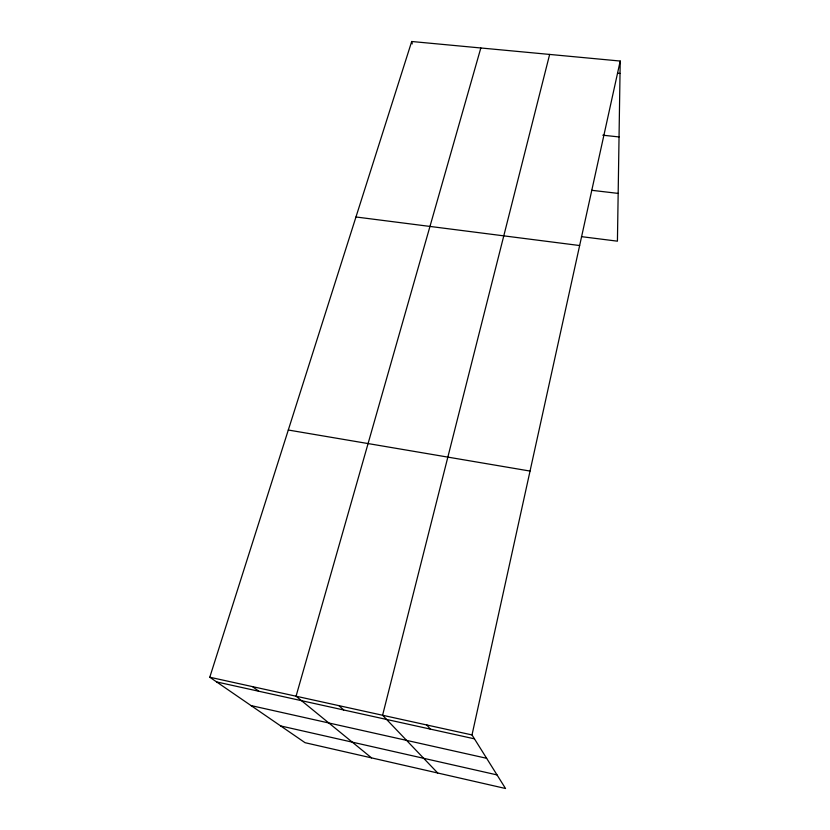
<?xml version="1.0" encoding="UTF-8"?>
<svg xmlns="http://www.w3.org/2000/svg" width="830" height="830" viewBox="0 0 830 830"><rect width="100%" height="100%" fill="white"/><g stroke="black" fill="none" stroke-linecap="round" stroke-linejoin="round"><path stroke-width="1.25" d="M620.217 61.047L472.011 734.934L505.532 788.5L305.056 742.694L209.782 677.228L411.701 41.5L620.217 61.047L617.427 241.177L581.436 236.643M549.647 54.427L382.589 715.253L437.711 773M480.829 47.984L296.061 696.214L371.55 757.883M617.52 73.206L620.02 73.445M602.798 135.197L619.045 136.94M591.707 190.298L618.163 193.4M355.966 216.983L579.641 245.535M288.3 430.023L530.038 471.067M209.782 677.228L472.011 734.934M216.64 681.938L474.449 738.835M251.044 705.583L486.629 758.288M280.675 725.939L497.025 774.909M252.569 686.638L258.732 691.224M338.972 705.656L343.713 709.982M426.931 725.015L430.158 729.062M411.701 41.5L412.22 43.938"/></g></svg>
